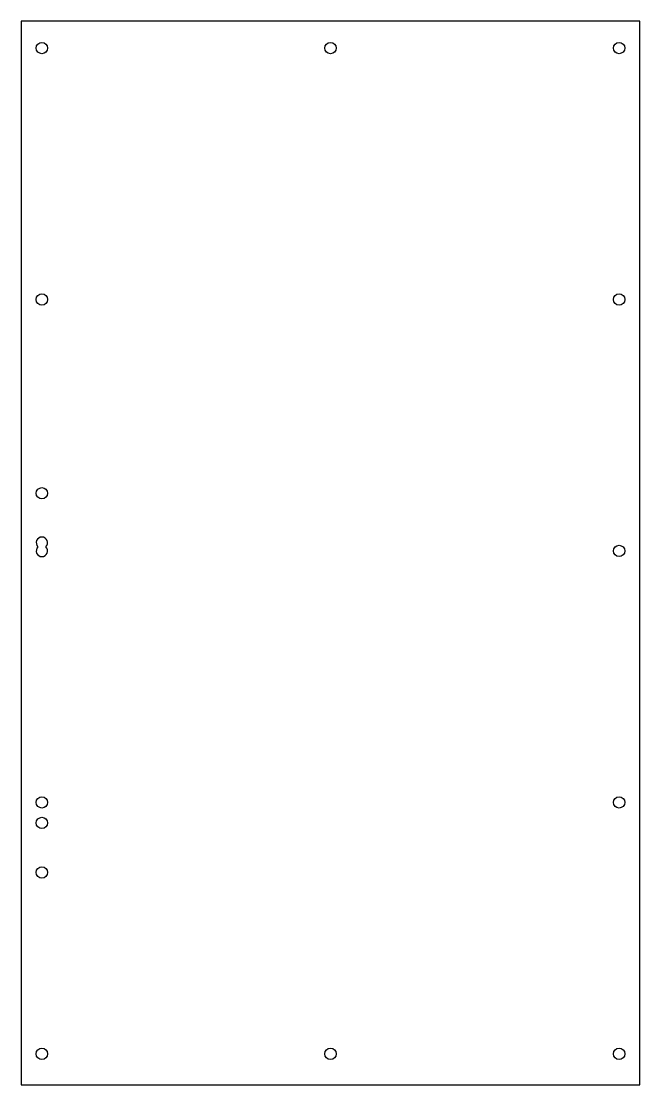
# Model space of a CAD drawing. Header units: millimetres. Extents: x -135 to 165, y -5 to 511.
import ezdxf

# ---------------------------------------------------------------- set-up
doc = ezdxf.new("R2010")
doc.units = ezdxf.units.MM
doc.layers.add('kontur', color=7, linetype='Continuous')

msp = doc.modelspace()

# ---------------------------------------------------------------- linework, layer by layer
at = {"layer": 'kontur'}
for p, q in [((-135, 511), (-135, -5)), ((165, 511), (-135, 511)), ((165, -5), (165, 511)), ((-135, -5), (165, -5))]:
    msp.add_line(p, q, dxfattribs=at)
for centre in [(-125, 498), (15, 498), (155, 498), (-125, 376), (155, 376), (-125, 282), (155, 254), (-125, 132), (155, 132), (-125, 122), (-125, 98), (-125, 10), (15, 10), (155, 10)]:
    msp.add_circle(centre, 2.75, dxfattribs=at)
for centre, start, end in [((-125, 258), -406.6582, -133.3418), ((-125, 254), -226.6582, 46.6582)]:
    msp.add_arc(centre, 2.75, start, end, dxfattribs=at)

doc.saveas('drawing.dxf')
